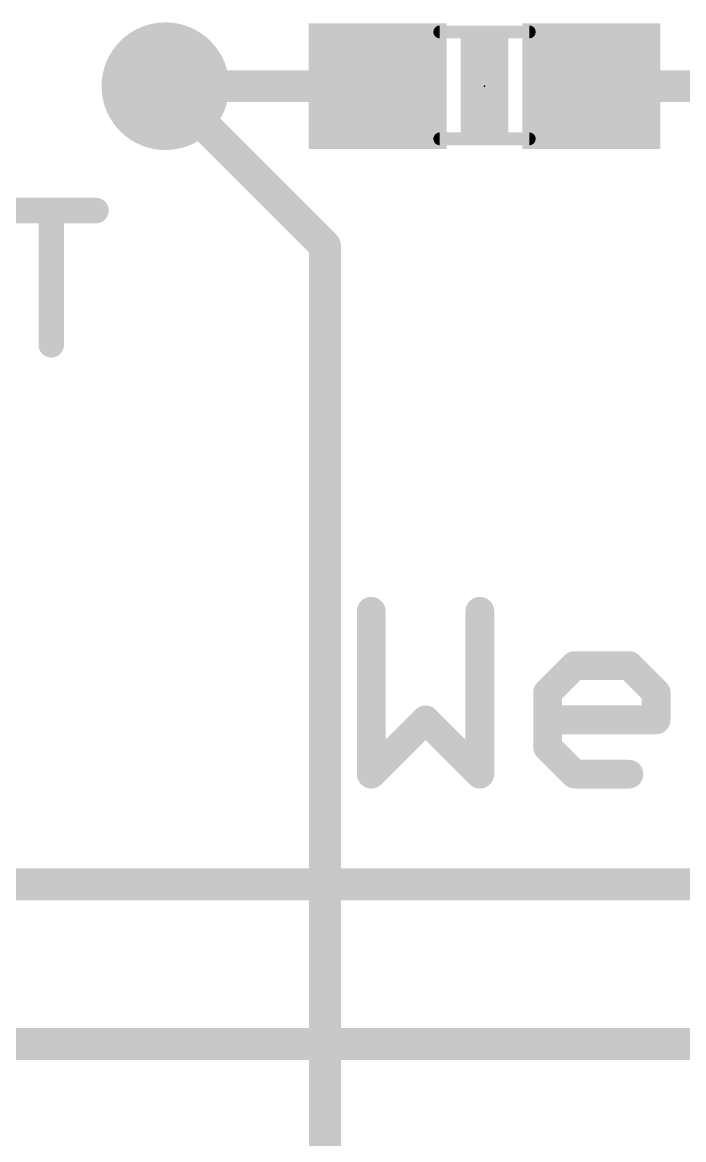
# Model space of a CAD drawing. Extents: x -29 to 78, y -28 to 63.
# Drawn here: x 15.37 to 20.63, y 6.86 to 15.75 of the extents above; entities that cross this region are included whole.
import ezdxf

# ---------------------------------------------------------------- set-up
doc = ezdxf.new("R2010")
doc.units = 0
for name, color, linetype in [('1', 12, 'CONTINUOUS'), ('16', 132, 'CONTINUOUS'), ('18', 110, 'CONTINUOUS'), ('21', 41, 'CONTINUOUS'), ('23', 53, 'CONTINUOUS'), ('51', 53, 'CONTINUOUS')]:
    doc.layers.add(name, color=color, linetype=linetype)

# ---------------------------------------------------------------- blocks, each defined once
blk = doc.blocks.new('RECT')
blk.add_solid([(-0.5, -0.5), (0.5, -0.5), (-0.5, 0.5), (0.5, 0.5)])
blk = doc.blocks.new('ROUNDV')
at = {"const_width": 0.5}
blk.add_lwpolyline([(0, -0.25, 1), (0, 0.25, 1), (0, -0.25)], format="xyb", dxfattribs=at)

msp = doc.modelspace()

# ---------------------------------------------------------------- linework, layer by layer
at = {"layer": '1', "const_width": 0.254}
for points in [[(16.51, 15.24), (18.2, 15.24)], [(19.9, 15.24), (36.83, 15.24)], [(40.64, 8.89), (14.255, 8.89)], [(13.97, 7.62), (41.91, 7.62)]]:
    msp.add_lwpolyline(points, dxfattribs=at)
at = {"layer": '1', "const_width": 0.127}
for points in [[(16.51, 15.3035, 1), (16.51, 15.1765)], [(18.2, 15.1765, 1), (18.2, 15.3035)], [(19.9, 15.3035, 1), (19.9, 15.1765)]]:
    msp.add_lwpolyline(points, format="xyb", dxfattribs=at)
at = {"layer": '16', "const_width": 0.254}
for points in [[(17.78, 13.97), (16.51, 15.24)], [(17.78, 13.97), (17.78, 3.81)]]:
    msp.add_lwpolyline(points, dxfattribs=at)
at = {"layer": '16', "const_width": 0.127}
for points in [[(16.5549, 15.2849, 1), (16.4651, 15.1951)], [(17.8435, 13.97, 1), (17.7165, 13.97)], [(17.7351, 13.9251, 1), (17.8249, 14.0149)]]:
    msp.add_lwpolyline(points, format="xyb", dxfattribs=at)
at = {"layer": '21'}
for points, const_width in [([(15.246, 14.2503), (15.9578, 14.2503)], 0.2032), ([(15.6019, 13.1826), (15.6019, 14.2503)], 0.2032), ([(18.1483, 11.0628), (18.1483, 9.7663)], 0.2286), ([(19.0126, 9.7663), (19.0126, 11.0628)], 0.2286), ([(19.5516, 10.4146), (19.7677, 10.6306)], 0.2286), ([(19.7677, 10.6306), (20.1998, 10.6306)], 0.2286), ([(20.1998, 10.6306), (20.4159, 10.4146)], 0.2286), ([(19.5516, 9.9824), (19.5516, 10.4146)], 0.2286), ([(20.4159, 10.4146), (20.4159, 10.1985)], 0.2286), ([(18.1483, 9.7663), (18.5805, 10.1985)], 0.2286), ([(18.5805, 10.1985), (19.0126, 9.7663)], 0.2286), ([(20.4159, 10.1985), (19.5516, 10.1985)], 0.2286), ([(19.7677, 9.7663), (19.5516, 9.9824)], 0.2286), ([(20.1998, 9.7663), (19.7677, 9.7663)], 0.2286)]:
    msp.add_lwpolyline(points, dxfattribs=dict(at, const_width=const_width))
for points, const_width in [([(15.6527, 14.2503, 1), (15.5511, 14.2503)], 0.1016), ([(15.9578, 14.1995, 1), (15.9578, 14.3011)], 0.1016), ([(15.5511, 13.1826, 1), (15.6527, 13.1826)], 0.1016), ([(18.2055, 11.0628, 1), (18.0912, 11.0628)], 0.1143), ([(19.0698, 11.0628, 1), (18.9555, 11.0628)], 0.1143), ([(19.7677, 10.6878, 1), (19.7677, 10.5735)], 0.1143), ([(19.8081, 10.5902, 1), (19.7273, 10.671)], 0.1143), ([(20.2402, 10.671, 1), (20.1594, 10.5902)], 0.1143), ([(20.1998, 10.5735, 1), (20.1998, 10.6878)], 0.1143), ([(19.6087, 10.4146, 1), (19.4944, 10.4146)], 0.1143), ([(19.5112, 10.455, 1), (19.592, 10.3741)], 0.1143), ([(20.4731, 10.4146, 1), (20.3588, 10.4146)], 0.1143), ([(20.3755, 10.3741, 1), (20.4563, 10.455)], 0.1143), ([(18.6209, 10.2389, 1), (18.5401, 10.1581)], 0.1143), ([(18.6209, 10.1581, 1), (18.5401, 10.2389)], 0.1143), ([(19.5516, 10.2556, 1), (19.5516, 10.1413)], 0.1143), ([(20.4159, 10.1413, 1), (20.4159, 10.2556)], 0.1143), ([(20.3588, 10.1985, 1), (20.4731, 10.1985)], 0.1143), ([(19.592, 10.0228, 1), (19.5112, 9.942)], 0.1143), ([(19.4944, 9.9824, 1), (19.6087, 9.9824)], 0.1143), ([(19.7677, 9.8235, 1), (19.7677, 9.7092)], 0.1143), ([(20.1998, 9.7092, 1), (20.1998, 9.8235)], 0.1143), ([(18.1079, 9.8067, 1), (18.1887, 9.7259)], 0.1143), ([(18.0912, 9.7663, 1), (18.2055, 9.7663)], 0.1143), ([(18.9555, 9.7663, 1), (19.0698, 9.7663)], 0.1143), ([(18.9722, 9.7259, 1), (19.053, 9.8067)], 0.1143), ([(19.7273, 9.7259, 1), (19.8081, 9.8067)], 0.1143)]:
    msp.add_lwpolyline(points, format="xyb", dxfattribs=dict(at, const_width=const_width))
at = {"layer": '23'}
msp.add_point((19.05, 15.24), dxfattribs=at)
at = {"layer": '51', "const_width": 0.1016}
for points in [[(18.694, 15.672), (19.406, 15.672)], [(18.694, 14.821), (19.406, 14.821)]]:
    msp.add_lwpolyline(points, dxfattribs=at)
at = {"layer": '51', "const_width": 0.0508}
for points in [[(18.694, 15.6974, 1), (18.694, 15.6466)], [(19.406, 15.6466, 1), (19.406, 15.6974)], [(18.694, 14.8464, 1), (18.694, 14.7956)], [(19.406, 14.7956, 1), (19.406, 14.8464)]]:
    msp.add_lwpolyline(points, format="xyb", dxfattribs=at)

# ---------------------------------------------------------------- block references
at = {"layer": '1', "xscale": 1.1}
for p in [(18.2, 15.24), (19.9, 15.24)]:
    msp.add_blockref('RECT', p, dxfattribs=at)
at = {"layer": '18', "xscale": 1.016, "yscale": 1.016}
msp.add_blockref('ROUNDV', (16.51, 15.24), dxfattribs=at)
msp.add_blockref('ROUNDV', (16.51, 15.24), dxfattribs=at)
at = {"layer": '21', "xscale": 0.381, "yscale": 0.762}
msp.add_blockref('RECT', (19.05, 15.24), dxfattribs=at)
at = {"layer": '51', "xscale": 0.5001, "yscale": 0.95}
for p in [(18.4619, 15.2451), (19.6303, 15.2451)]:
    msp.add_blockref('RECT', p, dxfattribs=at)

doc.saveas('drawing.dxf')
